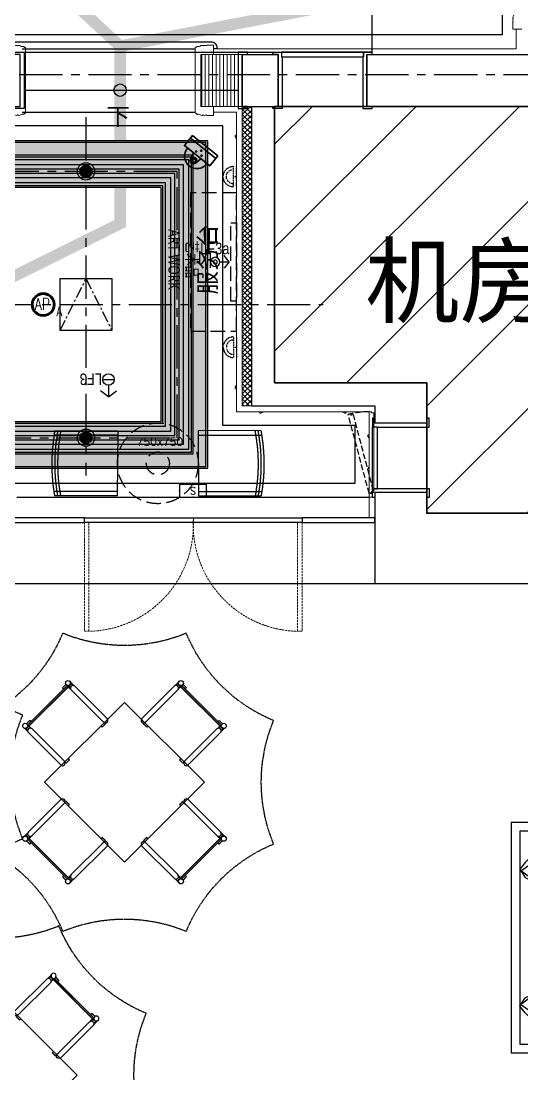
# Model space of a CAD drawing. Header units: millimetres. Extents: x -6033 to 120673, y -816267322945 to 90533.
# Drawn here: x 61616 to 65960, y 57544 to 66680 of the extents above; entities that cross this region are included whole.
import ezdxf
from ezdxf.enums import TextEntityAlignment as Align

# ---------------------------------------------------------------- set-up
doc = ezdxf.new("R2010")
doc.units = ezdxf.units.MM
for name, pattern in [('Hidden', [7.14375, 4.7625, -2.38125]), ('I-AR$0$ACAD_ISO02W100', [15, 12, -3]), ('I-AR$0$CENTER', [2, 1.25, -0.25, 0.25, -0.25]), ('I-AR$0$DASH', [0.35, 0.25, -0.1]), ('I-CEILING$0$CENTER', [2, 1.25, -0.25, 0.25, -0.25]), ('I-PLAN$0$ACAD_ISO02W100', [15, 12, -3]), ('I-PLAN$0$CENTER', [2, 1.25, -0.25, 0.25, -0.25]), ('I-PLAN$0$DASH', [0.35, 0.25, -0.1]), ('I-PLAN$0$DASHED', [19.05, 12.7, -6.35]), ('I-PLAN$0$HIDDEN2', [0.1875, 0.125, -0.0625])]:
    doc.linetypes.add(name, pattern=pattern)
for name, color, linetype, lineweight in [('I-AR$0$A-Doors', 1, 'Continuous', 13), ('I-AR$0$GZET_COL_GRID_1-200_轴线', 8, 'I-AR$0$CENTER', 25), ('I-AR$0$I-SCOPE', 252, 'Continuous', 35), ('I-CEILING$0$_ACM-A-DETL', 7, 'Continuous', 9), ('I-CEILING$0$_ACM-A-HACH', 251, 'Continuous', 9), ('I-CEILING$0$_ACM-E-EQMT-COMM', 3, 'Continuous', 35), ('I-CEILING$0$_ACM-E-EQMT-SECT', 3, 'Continuous', 35), ('I-PLAN$0$_ACM-A-WALL-HACH', 251, 'Continuous', 9), ('I-PLAN$0$I-PL-WALL-FHINISH', 73, 'Continuous', 13), ('I-PLAN$0$I-WALL', 6, 'Continuous', 13)]:
    doc.layers.add(name, color=color, linetype=linetype, lineweight=lineweight)
for name, color, linetype in [('I-AR$0$D-BASE-WALL', 4, 'Continuous'), ('I-AR$0$FF-活动家具', 1, 'Continuous'), ('I-AR$0$I-stairs', 2, 'Continuous'), ('I-AR$0$ID-TEXT-HEADING-3', 3, 'Continuous'), ('I-AR$0$I—平面—装饰面层线', 4, 'Continuous'), ('I-AR$0$I—平面—装饰面层线a', 4, 'Continuous'), ('I-AR$0$I—平面—门', 1, 'Continuous'), ('I-AR$0$L-ELEV-MARK', 253, 'Continuous'), ('I-AR$0$P-平面活动家具', 1, 'Continuous'), ('I-CEILING$0$0-LIGHT-RC', 1, 'Continuous'), ('I-CEILING$0$0-LIGHT-TXT', 90, 'Continuous'), ('I-CEILING$0$EQUIP_喷头', 90, 'Continuous'), ('I-CEILING$0$I-GRID', 252, 'I-CEILING$0$CENTER'), ('I-CEILING$0$I-RCP', 2, 'Continuous'), ('I-CEILING$0$I-RCP-AIR', 64, 'Continuous'), ('I-CEILING$0$I-RCP-COVER', 10, 'Continuous'), ('I-CEILING$0$I-RCP-REF', 3, 'Continuous'), ('I-PLAN$0$0-建-楼梯', 1, 'Continuous'), ('I-PLAN$0$A-stairs', 2, 'Continuous'), ('I-PLAN$0$FURN', 1, 'Continuous'), ('I-PLAN$0$I-GRID', 252, 'I-PLAN$0$CENTER'), ('I-PLAN$0$I-PL-DOOR', 2, 'Continuous'), ('I-PLAN$0$I-PL-FURN', 1, 'I-PLAN$0$DASH'), ('I-PLAN$0$I-PL-LIGHT', 1, 'I-PLAN$0$HIDDEN2'), ('I-PLAN$0$ID-TEXT-HEADING-3', 3, 'Continuous'), ('I-PLAN$0$L-ELEV-MARK', 253, 'Continuous'), ('I-PLAN$0$P-平面活动家具', 1, 'Continuous'), ('ISH-Refe1', 50, 'Continuous'), ('流线', 10, 'Continuous')]:
    doc.layers.add(name, color=color, linetype=linetype)
doc.styles.add('HB35Norm', font='ARCHSTYL.SHX', dxfattribs={"width": 0.8, "height": 3.5})
doc.styles.add('I-AR$0$MtXpl_', font='SimSun.ttf')
doc.styles.add('I-CEILING$0$1层应急疏散照明平面图$0$_TEL_DIM', font='SIMPLEX', dxfattribs={"width": 0.8, "height": 3.5, "bigfont": 'HZTXT'})
doc.styles.add('I-CEILING$0$FS-B', font='romanc.shx', dxfattribs={"width": 0.8, "bigfont": 'zjdz.shx'})
doc.styles.add('I-CEILING$0$I-CEILING$0$I-CEILING$0$ar', font='arial.ttf', dxfattribs={"width": 0.8})
doc.styles.add('I-CEILING$0$黑体', font='simhei.ttf', dxfattribs={"height": 600})
doc.styles.add('I-PLAN$0$Arial', font='ARIALUNI.ttf')

# ---------------------------------------------------------------- blocks, each defined once
blk = doc.blocks.new('I-AR$0$pool-sofa')
at = {"layer": 'I-AR$0$P-平面活动家具'}
for points in [[(7569.6, 29240.8), (9569.6, 29240.8), (9569.6, 30140.8), (7569.6, 30140.8)], [(7644.6, 29315.8), (9494.6, 29315.8), (9494.6, 30140.8), (7644.6, 30140.8)]]:
    blk.add_lwpolyline(points, close=True, dxfattribs=at)
at = {"layer": 'I-AR$0$P-平面活动家具', "ltscale": 0.05}
for points in [[(7832.8, 29443.5), (7777.8, 29458.8), (7712.5, 29458.1), (7657.9, 29462), (7644.6, 29479.6), (7749.2, 29833.7), (7934.3, 29726.6), (8013.6, 29713.8), (8050.5, 29716.4), (8001.4, 29614.1), (7981.9, 29570.8)], [(9306.5, 29443.5), (9361.5, 29458.8), (9426.8, 29458.1), (9481.4, 29462), (9494.6, 29479.6), (9390.1, 29833.7), (9205, 29726.6), (9125.7, 29713.8), (9088.8, 29716.4), (9137.9, 29614.1), (9157.4, 29570.8)], [(7884.1, 29686.3), (7759.9, 29625.1), (7714.1, 29592.1), (7747.5, 29526.8), (7918.1, 29360.3), (7975.1, 29315.8), (8047.8, 29360.5), (8080.1, 29421.9)], [(9255.2, 29686.3), (9379.4, 29625.1), (9425.2, 29592.1), (9391.8, 29526.8), (9221.2, 29360.3), (9164.2, 29315.8), (9091.5, 29360.5), (9059.1, 29421.9)]]:
    blk.add_lwpolyline(points, dxfattribs=at)
for points in [[(8019.9, 29363.3), (7989, 29324.4), (7879.3, 29483.3), (7734.2, 29592.1), (7826.1, 29619.7), (7867.2, 29653.3), (7884.1, 29686.3), (7953.5, 29609.5), (8010.3, 29532.2), (8116.6, 29443.7), (8087.5, 29426.5), (8048.1, 29401.7)], [(9119.4, 29363.3), (9150.3, 29324.4), (9260, 29483.3), (9405.1, 29592.1), (9313.2, 29619.7), (9272.1, 29653.3), (9255.2, 29686.3), (9185.8, 29609.5), (9129, 29532.2), (9022.7, 29443.7), (9051.8, 29426.5), (9091.2, 29401.7)]]:
    blk.add_lwpolyline(points, close=True, dxfattribs=at)
blk = doc.blocks.new('I-AR$0$A$C5e96f56e')
at = {"layer": 'I-AR$0$L-ELEV-MARK', "color": 252, "linetype": 'I-AR$0$ACAD_ISO02W100'}
for centre, start, end in [((-989.9, 2389.9), 270, 315), ((989.9, 2389.9), 225, 270), ((-2389.9, 989.9), 315, 0), ((2389.9, 989.9), 180, 225), ((-2389.9, -989.9), 0, 45), ((2389.9, -989.9), 135, 180), ((-989.9, -2389.9), 45, 90), ((989.9, -2389.9), 90, 135)]:
    blk.add_arc(centre, 1400, start, end, dxfattribs=at)
blk = doc.blocks.new('I-AR$0$SGDFHGDH')
at = {"layer": 'I-AR$0$FF-活动家具', "lineweight": -3}
for p, q in [((270444.1, 259794.8), (270444.1, 260190.8)), ((270446.6, 260242.4), (270446.6, 260201.1)), ((270451.6, 260207.6), (270451.6, 260234.8)), ((270481.6, 260230.2), (270481.6, 260236.1)), ((270481.6, 260207.6), (270481.6, 260227.2)), ((270487.9, 260246.6), (270487.9, 260241.9)), ((270969.8, 260241.9), (270487.9, 260241.9)), ((270487.9, 260241.9), (270487.9, 260230.2)), ((270487.9, 260227.2), (270487.9, 260198.1)), ((270487.9, 260218.9), (270487.9, 260198.1)), ((270489.1, 260190.8), (270489.1, 259794.8)), ((270527.9, 260241.9), (270527.9, 260256.9)), ((270929.8, 260256.9), (270929.8, 260241.9)), ((270968.6, 259794.8), (270968.6, 260190.8)), ((270969.8, 260241.9), (270969.8, 260246.9)), ((270969.8, 260241.9), (270969.8, 260230.2)), ((270969.8, 260227.2), (270969.8, 260198.1)), ((270969.8, 260198.1), (270969.8, 260218.9)), ((270976.1, 260230.2), (270976.1, 260236.2)), ((270976.1, 260207.6), (270976.1, 260227.2)), ((270991.2, 260230.2), (270991.2, 260230.2)), ((271006.1, 260207.6), (271006.1, 260234.8)), ((271011.1, 260201.1), (271011.1, 260242.4)), ((271013.6, 260190.8), (271013.6, 259794.8)), ((271218.9, 259787.3), (270238.9, 259787.3)), ((270238.9, 259787.3), (270238.9, 258807.3)), ((270487.9, 259787.3), (270487.9, 259772.3)), ((270487.9, 259787.3), (270969.8, 259787.3)), ((270527.9, 259772.3), (270527.9, 259787.3)), ((270929.8, 259787.3), (270929.8, 259772.3)), ((270967.8, 259787.3), (270967.8, 259810.6)), ((270969.8, 259772.3), (270969.8, 259787.5)), ((271218.9, 258807.3), (271218.9, 259787.3)), ((269783.8, 259579.6), (269825.1, 259579.6)), ((269818.6, 259574.6), (269791.3, 259574.6)), ((270231.4, 259582.1), (269835.4, 259582.1)), ((271226.4, 259582.1), (271622.4, 259582.1)), ((271673.9, 259579.6), (271632.7, 259579.6)), ((271639.1, 259574.6), (271666.4, 259574.6)), ((269784.3, 259498.3), (269769.3, 259498.3)), ((269779.6, 259538.3), (269784.3, 259538.3)), ((269784.3, 259538.3), (269796, 259538.3)), ((269784.3, 259056.3), (269784.3, 259538.3)), ((269796, 259544.6), (269790.1, 259544.6)), ((269818.6, 259544.6), (269799, 259544.6)), ((269799, 259538.3), (269828.1, 259538.3)), ((269807.3, 259538.3), (269828.1, 259538.3)), ((269835.4, 259537.1), (270231.4, 259537.1)), ((270238.9, 259538.3), (270238.9, 259056.3)), ((270238.9, 259538.3), (270253.9, 259538.3)), ((270253.9, 259498.3), (270238.9, 259498.3)), ((271218.9, 259538.3), (271203.9, 259538.3)), ((271203.9, 259498.3), (271218.9, 259498.3)), ((271218.9, 259538.3), (271218.9, 259056.3)), ((271622.4, 259537.1), (271226.4, 259537.1)), ((271650.4, 259538.3), (271629.6, 259538.3)), ((271658.7, 259538.3), (271629.6, 259538.3)), ((271639.1, 259544.6), (271658.7, 259544.6)), ((271661.7, 259544.6), (271667.6, 259544.6)), ((271673.4, 259538.3), (271661.7, 259538.3)), ((271678.2, 259538.3), (271673.4, 259538.3)), ((271673.4, 259056.3), (271673.4, 259538.3)), ((271673.4, 259498.3), (271688.4, 259498.3)), ((269769.3, 259096.3), (269784.3, 259096.3)), ((270238.9, 259096.3), (270253.9, 259096.3)), ((271218.9, 259096.3), (271203.9, 259096.3)), ((271688.4, 259096.3), (271673.4, 259096.3)), ((269784.3, 259056.3), (269779.3, 259056.3)), ((269825.1, 259015), (269783.8, 259015)), ((269784.3, 259056.3), (269796, 259056.3)), ((269796, 259050), (269790, 259050)), ((269818.6, 259020), (269791.3, 259020)), ((269796, 259035), (269796, 259035)), ((269799, 259056.3), (269828.1, 259056.3)), ((269818.6, 259050), (269799, 259050)), ((269828.1, 259056.3), (269807.3, 259056.3)), ((270231.4, 259057.5), (269835.4, 259057.5)), ((269835.4, 259012.5), (270231.4, 259012.5)), ((270238.9, 259058.3), (270215.6, 259058.3)), ((270253.9, 259056.3), (270238.6, 259056.3)), ((271203.9, 259056.3), (271219.1, 259056.3)), ((271218.9, 259058.3), (271242.2, 259058.3)), ((271226.4, 259057.5), (271622.4, 259057.5)), ((271622.4, 259012.5), (271226.4, 259012.5)), ((271629.6, 259056.3), (271650.4, 259056.3)), ((271658.7, 259056.3), (271629.6, 259056.3)), ((271632.7, 259015), (271673.9, 259015)), ((271639.1, 259050), (271658.7, 259050)), ((271639.1, 259020), (271666.4, 259020)), ((271673.4, 259056.3), (271661.7, 259056.3)), ((271661.7, 259050), (271667.7, 259050)), ((271661.7, 259035), (271661.7, 259035)), ((271673.4, 259056.3), (271678.4, 259056.3)), ((270487.9, 258807.3), (270487.9, 258822.3)), ((270527.9, 258822.3), (270527.9, 258807.3)), ((270929.8, 258807.3), (270929.8, 258822.3)), ((270969.8, 258822.3), (270969.8, 258807.1)), ((270238.9, 258807.3), (271218.9, 258807.3)), ((270444.1, 258799.8), (270444.1, 258403.8)), ((270487.9, 258807.3), (270969.8, 258807.3)), ((270489.1, 258403.8), (270489.1, 258799.8)), ((270967.8, 258807.3), (270967.8, 258784)), ((270968.6, 258799.8), (270968.6, 258403.8)), ((271013.6, 258403.8), (271013.6, 258799.8)), ((270446.6, 258352.3), (270446.6, 258393.5)), ((270451.6, 258387.1), (270451.6, 258359.8)), ((270481.6, 258387.1), (270481.6, 258367.4)), ((270481.6, 258364.5), (270481.6, 258358.6)), ((270487.9, 258367.4), (270487.9, 258396.6)), ((270487.9, 258375.8), (270487.9, 258396.6)), ((270487.9, 258352.8), (270487.9, 258364.5)), ((270969.8, 258367.4), (270969.8, 258396.6)), ((270969.8, 258396.6), (270969.8, 258375.8)), ((270969.8, 258352.8), (270969.8, 258364.4)), ((270976.1, 258387.1), (270976.1, 258367.4)), ((270976.1, 258364.4), (270976.1, 258358.5)), ((270991.2, 258364.4), (270991.2, 258364.4)), ((271006.1, 258387.1), (271006.1, 258359.8)), ((271011.1, 258393.5), (271011.1, 258352.3)), ((270969.8, 258352.8), (270487.9, 258352.8)), ((270487.9, 258348), (270487.9, 258352.8)), ((270527.9, 258352.8), (270527.9, 258337.8)), ((270929.8, 258337.8), (270929.8, 258352.8)), ((270969.8, 258352.8), (270969.8, 258347.8))]:
    blk.add_line(p, q, dxfattribs=at)
at = {"layer": 'I-AR$0$FF-活动家具', "color": 8, "lineweight": -3}
for p, q in [((270466.6, 260230.2), (270991.2, 260230.2)), ((270469.6, 260227.2), (270988.2, 260227.2)), ((269796, 259559.6), (269796, 259035)), ((269799, 259556.6), (269799, 259038)), ((271658.7, 259556.6), (271658.7, 259038)), ((271661.7, 259559.6), (271661.7, 259035)), ((270466.6, 258364.5), (270991.2, 258364.4)), ((270469.6, 258367.4), (270988.2, 258367.4))]:
    blk.add_line(p, q, dxfattribs=at)
at = {"layer": 'I-AR$0$FF-活动家具', "lineweight": -3, "flags": 128}
for points in [[(270488.1, 260256.9), (270488.1, 260256.9), (270488.7, 260256.9), (270489.6, 260256.9), (270490.9, 260256.9), (270492.4, 260256.9), (270494.2, 260256.9), (270496.3, 260256.9), (270498.6, 260256.9), (270501, 260256.9), (270503.6, 260256.9), (270506.2, 260256.9), (270508.9, 260256.9), (270511.5, 260256.9), (270514.1, 260256.9), (270516.6, 260256.9), (270518.9, 260256.9), (270521.1, 260256.9), (270522.9, 260256.9), (270524.6, 260256.9), (270525.9, 260256.9), (270526.9, 260256.9), (270527.5, 260256.9), (270527.9, 260256.9), (270527.9, 260256.9)], [(270929.8, 260256.9), (270930, 260256.9), (270930.5, 260256.9), (270931.3, 260256.9), (270932.5, 260256.9), (270933.9, 260256.9), (270935.7, 260256.9), (270937.7, 260256.9), (270939.9, 260256.9), (270942.3, 260256.9), (270944.9, 260256.9), (270947.5, 260256.9), (270950.2, 260256.9), (270952.8, 260256.9), (270955.4, 260256.9), (270957.9, 260256.9), (270960.3, 260256.9), (270962.5, 260256.9), (270964.4, 260256.9), (270966.1, 260256.9), (270967.5, 260256.9), (270968.6, 260256.9), (270969.4, 260256.9), (270969.6, 260256.9)], [(270527.9, 259772.3), (270527.7, 259772.3), (270527.3, 259772.3), (270526.4, 259772.3), (270525.3, 259772.3), (270523.8, 259772.3), (270522, 259772.3), (270520, 259772.3), (270517.8, 259772.3), (270515.4, 259772.3), (270512.9, 259772.3), (270510.2, 259772.3), (270507.6, 259772.3), (270504.9, 259772.3), (270502.3, 259772.3), (270499.8, 259772.3), (270497.4, 259772.3), (270495.2, 259772.3), (270493.3, 259772.3), (270491.6, 259772.3), (270490.2, 259772.3), (270489.1, 259772.3), (270488.3, 259772.3), (270487.9, 259772.3), (270487.9, 259772.3)], [(270969.8, 259772.3), (270969.8, 259772.3), (270969.6, 259772.3), (270969, 259772.3), (270968.1, 259772.3), (270966.9, 259772.3), (270965.3, 259772.3), (270963.5, 259772.3), (270961.4, 259772.3), (270959.1, 259772.3), (270956.7, 259772.3), (270954.1, 259772.3), (270951.5, 259772.3), (270948.8, 259772.3), (270946.2, 259772.3), (270943.6, 259772.3), (270941.1, 259772.3), (270938.8, 259772.3), (270936.7, 259772.3), (270934.8, 259772.3), (270933.2, 259772.3), (270931.8, 259772.3), (270930.8, 259772.3), (270930.2, 259772.3), (270929.9, 259772.3), (270929.8, 259772.3)], [(271203.9, 259498.3), (271203.9, 259498.4), (271203.9, 259498.9), (271203.9, 259499.8), (271203.9, 259500.9), (271203.9, 259502.4), (271203.9, 259504.1), (271203.9, 259506.2), (271203.9, 259508.4), (271203.9, 259510.8), (271203.9, 259513.3), (271203.9, 259516), (271203.9, 259518.6), (271203.9, 259521.3), (271203.9, 259523.9), (271203.9, 259526.4), (271203.9, 259528.8), (271203.9, 259530.9), (271203.9, 259532.9), (271203.9, 259534.6), (271203.9, 259536), (271203.9, 259537.1), (271203.9, 259537.8), (271203.9, 259538.2), (271203.9, 259538.3)], [(271688.4, 259538.1), (271688.4, 259538.1), (271688.4, 259537.5), (271688.4, 259536.6), (271688.4, 259535.3), (271688.4, 259533.8), (271688.4, 259532), (271688.4, 259529.9), (271688.4, 259527.6), (271688.4, 259525.2), (271688.4, 259522.6), (271688.4, 259520), (271688.4, 259517.3), (271688.4, 259514.6), (271688.4, 259512), (271688.4, 259509.6), (271688.4, 259507.2), (271688.4, 259505.1), (271688.4, 259503.2), (271688.4, 259501.6), (271688.4, 259500.3), (271688.4, 259499.3), (271688.4, 259498.6), (271688.4, 259498.3), (271688.4, 259498.3)], [(271203.9, 259056.3), (271203.9, 259056.3), (271203.9, 259056.6), (271203.9, 259057.1), (271203.9, 259058.1), (271203.9, 259059.3), (271203.9, 259060.9), (271203.9, 259062.7), (271203.9, 259064.8), (271203.9, 259067), (271203.9, 259069.5), (271203.9, 259072), (271203.9, 259074.7), (271203.9, 259077.4), (271203.9, 259080), (271203.9, 259082.6), (271203.9, 259085.1), (271203.9, 259087.4), (271203.9, 259089.5), (271203.9, 259091.4), (271203.9, 259093), (271203.9, 259094.3), (271203.9, 259095.3), (271203.9, 259096), (271203.9, 259096.3), (271203.9, 259096.3)], [(271688.4, 259096.3), (271688.4, 259096.2), (271688.4, 259095.7), (271688.4, 259094.9), (271688.4, 259093.7), (271688.4, 259092.3), (271688.4, 259090.5), (271688.4, 259088.5), (271688.4, 259086.3), (271688.4, 259083.9), (271688.4, 259081.3), (271688.4, 259078.7), (271688.4, 259076), (271688.4, 259073.4), (271688.4, 259070.8), (271688.4, 259068.2), (271688.4, 259065.9), (271688.4, 259063.7), (271688.4, 259061.7), (271688.4, 259060.1), (271688.4, 259058.7), (271688.4, 259057.6), (271688.4, 259056.8), (271688.4, 259056.5)]]:
    blk.add_lwpolyline(points, dxfattribs=at)
at = {"layer": 'I-AR$0$FF-活动家具', "lineweight": -3}
for points in [[(269769.3, 259538.1), (269769.3, 259538.1), (269769.3, 259537.5), (269769.3, 259536.6), (269769.3, 259535.3), (269769.3, 259533.8), (269769.3, 259532), (269769.3, 259529.9), (269769.3, 259527.6), (269769.3, 259525.2), (269769.3, 259522.6), (269769.3, 259520), (269769.3, 259517.3), (269769.3, 259514.6), (269769.3, 259512), (269769.3, 259509.6), (269769.3, 259507.2), (269769.3, 259505.1), (269769.3, 259503.2), (269769.3, 259501.6), (269769.3, 259500.3), (269769.3, 259499.3), (269769.3, 259498.6), (269769.3, 259498.3), (269769.3, 259498.3)], [(270253.9, 259498.3), (270253.9, 259498.4), (270253.9, 259498.9), (270253.9, 259499.8), (270253.9, 259500.9), (270253.9, 259502.4), (270253.9, 259504.1), (270253.9, 259506.2), (270253.9, 259508.4), (270253.9, 259510.8), (270253.9, 259513.3), (270253.9, 259516), (270253.9, 259518.6), (270253.9, 259521.3), (270253.9, 259523.9), (270253.9, 259526.4), (270253.9, 259528.8), (270253.9, 259530.9), (270253.9, 259532.9), (270253.9, 259534.6), (270253.9, 259536), (270253.9, 259537.1), (270253.9, 259537.8), (270253.9, 259538.2), (270253.9, 259538.3)], [(269769.3, 259096.3), (269769.3, 259096.2), (269769.3, 259095.7), (269769.3, 259094.9), (269769.3, 259093.7), (269769.3, 259092.3), (269769.3, 259090.5), (269769.3, 259088.5), (269769.3, 259086.3), (269769.3, 259083.9), (269769.3, 259081.3), (269769.3, 259078.7), (269769.3, 259076), (269769.3, 259073.4), (269769.3, 259070.8), (269769.3, 259068.2), (269769.3, 259065.9), (269769.3, 259063.7), (269769.3, 259061.7), (269769.3, 259060.1), (269769.3, 259058.7), (269769.3, 259057.6), (269769.3, 259056.8), (269769.3, 259056.5)], [(270253.9, 259056.3), (270253.9, 259056.3), (270253.9, 259056.6), (270253.9, 259057.1), (270253.9, 259058.1), (270253.9, 259059.3), (270253.9, 259060.9), (270253.9, 259062.7), (270253.9, 259064.8), (270253.9, 259067), (270253.9, 259069.5), (270253.9, 259072), (270253.9, 259074.7), (270253.9, 259077.4), (270253.9, 259080), (270253.9, 259082.6), (270253.9, 259085.1), (270253.9, 259087.4), (270253.9, 259089.5), (270253.9, 259091.4), (270253.9, 259093), (270253.9, 259094.3), (270253.9, 259095.3), (270253.9, 259096), (270253.9, 259096.3), (270253.9, 259096.3)], [(270527.9, 258822.3), (270527.7, 258822.3), (270527.3, 258822.3), (270526.4, 258822.3), (270525.3, 258822.3), (270523.8, 258822.3), (270522, 258822.3), (270520, 258822.3), (270517.8, 258822.3), (270515.4, 258822.3), (270512.9, 258822.3), (270510.2, 258822.3), (270507.6, 258822.3), (270504.9, 258822.3), (270502.3, 258822.3), (270499.8, 258822.3), (270497.4, 258822.3), (270495.2, 258822.3), (270493.3, 258822.3), (270491.6, 258822.3), (270490.2, 258822.3), (270489.1, 258822.3), (270488.3, 258822.3), (270487.9, 258822.3), (270487.9, 258822.3)], [(270969.8, 258822.3), (270969.8, 258822.3), (270969.6, 258822.3), (270969, 258822.3), (270968.1, 258822.3), (270966.9, 258822.3), (270965.3, 258822.3), (270963.5, 258822.3), (270961.4, 258822.3), (270959.1, 258822.3), (270956.7, 258822.3), (270954.1, 258822.3), (270951.5, 258822.3), (270948.8, 258822.3), (270946.2, 258822.3), (270943.6, 258822.3), (270941.1, 258822.3), (270938.8, 258822.3), (270936.7, 258822.3), (270934.8, 258822.3), (270933.2, 258822.3), (270931.8, 258822.3), (270930.8, 258822.3), (270930.2, 258822.3), (270929.9, 258822.3), (270929.8, 258822.3)], [(270488.1, 258337.8), (270488.1, 258337.8), (270488.7, 258337.8), (270489.6, 258337.8), (270490.9, 258337.8), (270492.4, 258337.8), (270494.2, 258337.8), (270496.3, 258337.8), (270498.6, 258337.8), (270501, 258337.8), (270503.6, 258337.8), (270506.2, 258337.8), (270508.9, 258337.8), (270511.5, 258337.8), (270514.1, 258337.8), (270516.6, 258337.8), (270518.9, 258337.8), (270521.1, 258337.8), (270522.9, 258337.8), (270524.6, 258337.8), (270525.9, 258337.8), (270526.9, 258337.8), (270527.5, 258337.8), (270527.9, 258337.8), (270527.9, 258337.8)], [(270929.8, 258337.8), (270930, 258337.8), (270930.5, 258337.8), (270931.3, 258337.8), (270932.5, 258337.8), (270933.9, 258337.8), (270935.7, 258337.8), (270937.7, 258337.8), (270939.9, 258337.8), (270942.3, 258337.8), (270944.9, 258337.8), (270947.5, 258337.8), (270950.2, 258337.8), (270952.8, 258337.8), (270955.4, 258337.8), (270957.9, 258337.8), (270960.3, 258337.8), (270962.5, 258337.8), (270964.4, 258337.8), (270966.1, 258337.8), (270967.5, 258337.8), (270968.6, 258337.8), (270969.4, 258337.8), (270969.6, 258337.8)]]:
    blk.add_lwpolyline(points, dxfattribs=at)
for centre in [(270466.6, 260252.2), (270991.2, 260252.2), (269774, 259559.6), (271683.7, 259559.6), (269774, 259035), (271683.7, 259035), (270466.6, 258342.5), (270991.2, 258342.5)]:
    blk.add_circle(centre, 22, dxfattribs=at)
for centre, radius, start, end in [((270466.6, 260190.8), 22.5, 0, 180), ((270469.6, 260252.2), 25, 180, 269.99965), ((270991.1, 260190.8), 22.5, 0, 180), ((270988.2, 260252.2), 25, 270.00035, 0), ((270466.6, 259794.8), 22.5, 180, 0), ((270991.1, 259794.8), 22.5, 180, 0), ((269774, 259556.6), 25, 0.00035, 90), ((269835.4, 259559.6), 22.5, 90, 270), ((270231.4, 259559.6), 22.5, 270, 90), ((271226.4, 259559.6), 22.5, 90, 270), ((271622.4, 259559.6), 22.5, 270, 90), ((271683.7, 259556.6), 25, 90, 179.99965), ((269774, 259038), 25, 270, 359.99965), ((269835.4, 259035), 22.5, 90, 270), ((270231.4, 259035), 22.5, 270, 90), ((271226.4, 259035), 22.5, 90, 270), ((271622.4, 259035), 22.5, 270, 90), ((271683.7, 259038), 25, 180.00035, 270), ((270466.6, 258799.8), 22.5, 0, 180), ((270991.1, 258799.8), 22.5, 0, 180), ((270466.6, 258403.8), 22.5, 180, 0), ((270469.6, 258342.5), 25, 90.00035, 180), ((270991.1, 258403.8), 22.5, 180, 0), ((270988.2, 258342.5), 25, 0, 89.99965)]:
    blk.add_arc(centre, radius, start, end, dxfattribs=at)
blk = doc.blocks.new('I-AR$0$海龙_1211170131')
at = {"layer": 'I-AR$0$GZET_COL_GRID_1-200_轴线', "ltscale": 300}
blk.add_line((-2225, 65990), (116415, 65990), dxfattribs=at)
blk = doc.blocks.new('*U292')
for points in [[(-1125, 470), (-1170, 470), (-1170, 490), (-1095, 490), (-1095, 450), (-1090, 450), (-1090, 0), (-1170, 0), (-1170, 20), (-1125, 20), (-1125, 470)], [(-525, 470), (-480, 470), (-480, 490), (-555, 490), (-555, 450), (-560, 450), (-560, 0), (-480, 0), (-480, 20), (-525, 20), (-525, 470)]]:
    blk.add_lwpolyline(points)
at = {"color": 1}
blk.add_lwpolyline([(-1095, 450), (-555, 450), (-555, 490), (-1095, 490)], close=True, dxfattribs=at)
blk = doc.blocks.new('*U291')
for points in [[(-1125, 470), (-1170, 470), (-1170, 490), (-1095, 490), (-1095, 450), (-1090, 450), (-1090, 0), (-1170, 0), (-1170, 20), (-1125, 20), (-1125, 470)], [(-355, 470), (-310, 470), (-310, 490), (-385, 490), (-385, 450), (-390, 450), (-390, 0), (-310, 0), (-310, 20), (-355, 20), (-355, 470)]]:
    blk.add_lwpolyline(points)
at = {"color": 1}
blk.add_lwpolyline([(-1095, 450), (-385, 450), (-385, 490), (-1095, 490)], close=True, dxfattribs=at)
blk = doc.blocks.new('I-AR')
at = {"layer": 'I-AR$0$I-SCOPE'}
h = blk.add_hatch(dxfattribs=at)
h.set_pattern_fill('ANSI31', color=256, scale=200)
h.paths.add_polyline_path([(63300, 72640), (66630, 72640), (66630, 70889.4), (90600, 70890), (90600, 66390), (96650, 66390), (96650, 24876.4), (18340, 24876.4), (18340, 66390), (48090, 66390), (48090, 72640), (51400, 72640), (51400, 72649.9), (52869.5, 72649.9), (52869.5, 72640), (55240, 72640), (55240, 72790), (59460, 72790), (59460, 72640), (61830.5, 72640), (61830.5, 72649.9), (63300, 72649.9)], flags=16)
h.paths.add_polyline_path([(7330, 0), (7330, -1770), (11180, -1770), (11180, 0), (18450, 0), (18450, 2900), (27550, 2900), (27550, 18090), (37037.3, 18090), (37037.3, 17350), (96200, 17350), (96200, 18120), (114640, 18120), (114640, 84500), (0, 84500), (0, 0)])
h = blk.add_hatch(dxfattribs=at)
h.set_pattern_fill('ANSI31', color=256, scale=200)
h.paths.add_polyline_path([(63815, 63540), (65135, 63540), (65135, 62410), (66630, 62410), (66630, 65940), (63815, 65940)])
at = {"layer": 'I-AR$0$A-Doors'}
for points in [[(62165, 62330), (63111.1, 62330), (63111.1, 62370), (62165, 62370)], [(63111.1, 62330), (64055, 62330), (64055, 62370), (63111.1, 62370)]]:
    blk.add_lwpolyline(points, close=True, dxfattribs=at)
at = {"layer": 'I-AR$0$A-Doors', "color": 252, "linetype": 'I-AR$0$DASH', "ltscale": 75}
for points in [[(62165, 62330), (62165, 61385), (62205, 61385), (62205, 62330)], [(64055, 62330), (64055, 61385), (64015, 61385), (64015, 62330)]]:
    blk.add_lwpolyline(points, close=True, dxfattribs=at)
for centre, start, end in [((62185, 62310.6), 268.7622, 2.43767), ((64035, 62310.6), 177.56233, 271.2378)]:
    blk.add_arc(centre, 925.8, start, end, dxfattribs=at)
at = {"layer": 'I-AR$0$D-BASE-WALL'}
for p, q in [((63535, 66390), (63845, 66390)), ((63535, 66390), (63535, 65940)), ((63845, 66390), (63845, 65940)), ((64615, 66390), (66100, 66390)), ((64615, 66390), (64615, 65940)), ((63535, 65940), (63845, 65940)), ((63615, 65940), (63615, 63340)), ((63815, 65940), (63815, 63540)), ((64615, 65940), (96200, 65940)), ((63815, 63540), (65135, 63540)), ((65135, 63540), (65135, 63190)), ((63615, 63340), (64685, 63340)), ((64685, 63340), (64685, 63190)), ((65135, 63190), (64685, 63190)), ((64685, 62590), (64685, 61800)), ((65135, 62590), (64685, 62590)), ((65135, 62590), (65135, 62410)), ((66630, 62410), (65135, 62410)), ((64685, 61800), (67080, 61800))]:
    blk.add_line(p, q, dxfattribs=at)
at = {"layer": 'I-AR$0$I-SCOPE'}
blk.add_lwpolyline([(63815, 63540), (65135, 63540), (65135, 62410), (66630, 62410), (66630, 65940), (63815, 65940)], close=True, dxfattribs=at)
at = {"layer": 'I-AR$0$I-stairs'}
for p, q in [((64660, 66390), (64660, 67090)), ((61525, 66410), (64660, 66410)), ((61642.5, 66080), (63500, 66080))]:
    blk.add_line(p, q, dxfattribs=at)
at = {"layer": 'I-AR$0$I—平面—装饰面层线'}
for points in [[(61607.5, 66390), (61562.5, 66390), (61562.5, 66410), (61642.5, 66410), (61642.5, 65920), (61562.5, 65920), (61562.5, 65940), (61607.5, 65940), (61607.5, 66390)], [(63535, 66390), (63580, 66390), (63580, 66410), (63500, 66410), (63500, 65920), (63580, 65920), (63580, 65940), (63535, 65940), (63535, 66390)]]:
    blk.add_lwpolyline(points, dxfattribs=at)
at = {"layer": 'I-AR$0$I—平面—门'}
for points in [[(61535, 62330), (62165, 62330), (62165, 62370), (61535, 62370)], [(64055, 62330), (64685, 62330), (64685, 62370), (64055, 62370)]]:
    blk.add_lwpolyline(points, close=True, dxfattribs=at)
at = {"layer": 'I-AR$0$FF-活动家具', "lineweight": -3, "rotation": 45.00000000000001}
for p in [(52253.6, -314663.5), (54429.7, -314710)]:
    blk.add_blockref('I-AR$0$SGDFHGDH', p, dxfattribs=at)
at = {"layer": 'I-AR$0$FF-活动家具', "lineweight": -3, "xscale": -1, "rotation": 134.9999999999999}
blk.add_blockref('I-AR$0$SGDFHGDH', (53325.2, 432319.8), dxfattribs=at)
at = {"layer": 'I-AR$0$GZET_COL_GRID_1-200_轴线'}
blk.add_blockref('I-AR$0$海龙_1211170131', (225, 225), dxfattribs=at)
at = {"layer": 'I-AR$0$I—平面—装饰面层线a'}
blk.add_blockref('*U291', (64970, 65920), dxfattribs=at)
at = {"layer": 'I-AR$0$I—平面—装饰面层线a', "xscale": -1.000000000000001, "rotation": 90}
blk.add_blockref('*U292', (65155, 62065), dxfattribs=at)
at = {"layer": 'I-AR$0$L-ELEV-MARK', "xscale": -1, "rotation": 202.4999999999999}
for p in [(60337, 60121.6), (62513, 60075.1), (61408.5, 57534.7)]:
    blk.add_blockref('I-AR$0$A$C5e96f56e', p, dxfattribs=at)
at = {"layer": 'I-AR$0$P-平面活动家具', "rotation": 270}
blk.add_blockref('I-AR$0$pool-sofa', (36626.4, 67296.3), dxfattribs=at)
at = {"layer": 'I-AR$0$ID-TEXT-HEADING-3', "style": 'I-AR$0$MtXpl_'}
blk.add_text('机房', height=600, dxfattribs=at).set_placement((64599.6, 64123.8))
blk = doc.blocks.new('I-PLAN$0$091116-BRASSERIE$0$Floor_03$0$Y_03_Floor$0$3rd-Floor-rest$0$A$C41AE3FBC')
at = {"layer": 'I-PLAN$0$I-PL-FURN', "ltscale": 500}
for p, q in [((-9.62, -6), (-9.62, 15.76)), ((9.62, -6.06), (9.62, 15.7))]:
    blk.add_line(p, q, dxfattribs=at)
blk.add_lwpolyline([(11.12, 15.38), (11.12, -6.06), (-11.12, -6), (-11.12, 15.44)], dxfattribs=at)
for centre, radius, start, end in [((-0.15, -45.9), 62.31, 79.5796, 100.1371), ((-0.15, -45.25), 60.66, 79.2974, 100.4193), ((-0.14, -44.6), 59.02, 78.9991, 100.7176)]:
    blk.add_arc(centre, radius, start, end, dxfattribs=at)
blk = doc.blocks.new('*U473')
at = {"layer": 'I-PLAN$0$I-PL-WALL-FHINISH'}
for points in [[(0, 50), (0, -30), (57, -30, -0.37825), (61.8, -27, 0.623496), (66.5, -25, 0.284819), (90.4, -25, 0.636149), (97.5, -27, 0.282378), (109.8, -26.5, -0.186128), (138.1, -17.9, 0.824383), (144, -16.9), (146.4, -16.9, -0.262247), (150, -13.9), (150, -9.9), (160, -9.9), (160, 559.9), (150, 559.9), (150, 563.9, -0.262247), (146.4, 566.9), (144, 566.9, 0.824383), (138.1, 567.9, -0.186128), (109.8, 576.5, 0.282378), (97.5, 577, 0.636149), (90.4, 575, 0.284819), (66.5, 575, 0.623496), (61.8, 577, -0.37825), (57, 580), (0, 580), (0, 500)], [(1789.5, 50), (1789.5, -30), (1732.5, -30, 0.37825), (1727.7, -27, -0.623496), (1723, -25, -0.284819), (1699.1, -25, -0.636149), (1692, -27, -0.282378), (1679.7, -26.5, 0.186128), (1651.4, -17.9, -0.824383), (1645.5, -16.9), (1643.1, -16.9, 0.262247), (1639.5, -13.9), (1639.5, -9.9), (1629.5, -9.9), (1629.5, 559.9), (1639.5, 559.9), (1639.5, 563.9, 0.262247), (1643.1, 566.9), (1645.5, 566.9, -0.824383), (1651.4, 567.9, 0.186128), (1679.7, 576.5, -0.282378), (1692, 577, -0.636149), (1699.1, 575, -0.284819), (1723, 575, -0.623496), (1727.7, 577, 0.37825), (1732.5, 580), (1789.5, 580), (1789.5, 500)]]:
    blk.add_lwpolyline(points, format="xyb", dxfattribs=at)
blk = doc.blocks.new('*U476')
at = {"layer": 'I-PLAN$0$I-PL-WALL-FHINISH'}
blk.add_lwpolyline([(0, 0), (0, 2600)], dxfattribs=at)
for points in [[(0, 2400), (8, 2400, 0.320816), (10.6, 2397.3), (10.6, 2396.7, -0.466827), (10.6, 2385.3), (10.6, 2384.7, 0.468154), (5.5, 2377.3), (4.8, 2376.7, -0.645582), (4.6, 2373.3), (4.6, 2372.7, 0.415157), (3.3, 2370), (0, 2370)], [(0, 200), (8, 200, -0.320816), (10.6, 202.7), (10.6, 203.3, 0.466827), (10.6, 214.7), (10.6, 215.3, -0.468154), (5.5, 222.7), (4.8, 223.3, 0.645582), (4.6, 226.7), (4.6, 227.3, -0.415157), (3.3, 230), (0, 230)]]:
    blk.add_lwpolyline(points, format="xyb", close=True, dxfattribs=at)
blk = doc.blocks.new('*U479')
at = {"layer": 'I-PLAN$0$I-PL-WALL-FHINISH'}
blk.add_lwpolyline([(0, 0), (0, 709.9)], dxfattribs=at)
for points in [[(0, 509.9), (8, 509.9, 0.320816), (10.6, 507.2), (10.6, 506.6, -0.466827), (10.6, 495.2), (10.6, 494.6, 0.468154), (5.5, 487.2), (4.8, 486.5, -0.645582), (4.6, 483.2), (4.6, 482.6, 0.415157), (3.3, 479.9), (0, 479.9)], [(0, 200), (8, 200, -0.320816), (10.6, 202.7), (10.6, 203.3, 0.466827), (10.6, 214.7), (10.6, 215.3, -0.468154), (5.5, 222.7), (4.8, 223.3, 0.645582), (4.6, 226.7), (4.6, 227.3, -0.415157), (3.3, 230), (0, 230)]]:
    blk.add_lwpolyline(points, format="xyb", close=True, dxfattribs=at)
blk = doc.blocks.new('*U480')
at = {"layer": 'I-PLAN$0$I-PL-WALL-FHINISH'}
blk.add_lwpolyline([(0, 0), (0, 1150)], dxfattribs=at)
for points in [[(0, 950), (8, 950, 0.320816), (10.6, 947.3), (10.6, 946.7, -0.466827), (10.6, 935.3), (10.6, 934.7, 0.468154), (5.5, 927.3), (4.8, 926.7, -0.645582), (4.6, 923.3), (4.6, 922.7, 0.415157), (3.3, 920), (0, 920)], [(0, 200), (8, 200, -0.320816), (10.6, 202.7), (10.6, 203.3, 0.466827), (10.6, 214.7), (10.6, 215.3, -0.468154), (5.5, 222.7), (4.8, 223.3, 0.645582), (4.6, 226.7), (4.6, 227.3, -0.415157), (3.3, 230), (0, 230)]]:
    blk.add_lwpolyline(points, format="xyb", close=True, dxfattribs=at)
blk = doc.blocks.new('I-PLAN$0$A$C5187111A')
at = {"color": 1}
for p, q in [((0, -89.9), (0, 89.9)), ((25.5, 0), (0, 0)), ((25.5, -89.9), (25.5, 89.9))]:
    blk.add_line(p, q, dxfattribs=at)
blk.add_arc((25.5, 0), 89.9, 270, 90, dxfattribs=at)
at = {"color": 11}
blk.add_arc((25.5, 0), 62.9, 270, 90, dxfattribs=at)
blk = doc.blocks.new('I-PLAN')
at = {"layer": 'I-PLAN$0$_ACM-A-WALL-HACH'}
h = blk.add_hatch(dxfattribs=at)
h.set_pattern_fill('ANSI31', color=256, scale=10, angle=45)
h.paths.add_polyline_path([(63535, 66390), (63175, 66390), (63175, 65940), (63535, 65940)])
h = blk.add_hatch(dxfattribs=at)
h.set_pattern_fill('ANSI37', color=256, scale=10)
h.paths.add_polyline_path([(63615, 63340), (63535, 63340), (63535, 65940), (63615, 65940)])
at = {"layer": 'I-PLAN$0$0-建-楼梯'}
blk.add_lwpolyline([(62475, 66080, 0, 0, 0), (62475, 66461.8, 0, 80, 0), (62475, 66337.1, 0, 0, 0)], format="xyseb", dxfattribs=at)
at = {"layer": 'I-PLAN$0$A-stairs'}
blk.add_lwpolyline([(61495.5, 66440), (61465.5, 66440), (61465.5, 66450, -0.414214), (61515.5, 66500), (63265, 66500, -0.414214), (63315, 66450), (63315, 66440), (63285, 66440)], format="xyb", dxfattribs=at)
blk.add_lwpolyline([(61655.5, 66080), (63125, 66080)], dxfattribs=at)
at = {"layer": 'I-PLAN$0$I-GRID', "ltscale": 300}
blk.add_lwpolyline([(50549.7, 64220), (64237.1, 64220)], dxfattribs=at)
at = {"layer": 'I-PLAN$0$I-PL-DOOR', "color": 8, "linetype": 'I-PLAN$0$DASH', "ltscale": 200}
blk.add_lwpolyline([(64671.1, 62600.1), (64651.7, 62594.9), (64654.3, 62585.3), (64635, 62580.1), (64453.8, 63266.1), (64473.1, 63271.3), (64475.7, 63261.7), (64495.1, 63266.8)], close=True, dxfattribs=at)
blk.add_arc((64635, 62590), 700, 90, 105, dxfattribs=at)
at = {"layer": 'I-PLAN$0$I-PL-FURN', "ltscale": 500}
for points in [[(63485, 65190), (63085, 65190), (63085, 63990), (63485, 63990)], [(63435, 64249.9), (63435, 64930.1), (63485, 64930.1), (63485, 64249.9)]]:
    blk.add_lwpolyline(points, close=True, dxfattribs=at)
blk.add_circle((62802.5, 62842.3), 350, dxfattribs=at)
at = {"layer": 'I-PLAN$0$I-PL-LIGHT', "linetype": 'I-PLAN$0$DASHED', "ltscale": 10}
blk.add_circle((62802.5, 62842.3), 100, dxfattribs=at)
at = {"layer": 'I-PLAN$0$I-PL-WALL-FHINISH'}
blk.add_lwpolyline([(67780, 69490), (67780, 66770), (65900.1, 66770), (65900.1, 66760), (65896.1, 66760, -0.262247), (65893.1, 66756.4), (65893.1, 66754, 0.824383), (65892.1, 66748.1, -0.186128), (65883.5, 66719.8, 0.282378), (65883, 66707.5, 0.636149), (65885, 66700.4, 0.284819), (65885, 66676.5, 0.623496), (65883, 66671.8, -0.37825), (65880, 66667), (65880, 66610), (65960, 66610)], format="xyb", dxfattribs=at)
for points in [[(63285, 66440), (65910, 66440), (65910, 66610)], [(63285, 65890), (63485, 65890)], [(64635, 62580.1), (64635, 62550)], [(64665, 62550), (64635, 62550), (64635, 62370)]]:
    blk.add_lwpolyline(points, dxfattribs=at)
blk.add_lwpolyline([(64675, 63280), (64655, 63280), (64655, 63290), (64635, 63290), (64635, 62580.1), (64655, 62580.1), (64655, 62590.1), (64675, 62590.1)], close=True, dxfattribs=at)
at = {"layer": 'I-PLAN$0$I-WALL'}
for points in [[(63535, 66390), (63175, 66390), (63175, 65940), (63535, 65940)], [(63615, 63340), (63535, 63340), (63535, 65940), (63615, 65940)]]:
    blk.add_lwpolyline(points, close=True, dxfattribs=at)
at = {"layer": 'I-PLAN$0$L-ELEV-MARK'}
blk.add_circle((62475, 66080), 53.9, dxfattribs=at)
at = {"layer": 'I-PLAN$0$I-PL-LIGHT', "color": 8, "xscale": -1}
blk.add_blockref('I-PLAN$0$A$C5187111A', (63485, 65330), dxfattribs=at)
at = {"layer": 'I-PLAN$0$I-PL-LIGHT', "color": 8, "rotation": 180}
blk.add_blockref('I-PLAN$0$A$C5187111A', (63485, 63850), dxfattribs=at)
at = {"layer": 'I-PLAN$0$I-PL-WALL-FHINISH', "xscale": -1}
for name, p in [('*U473', (63285, 65890)), ('*U476', (63485, 63290)), ('*U479', (64635, 62580.1))]:
    blk.add_blockref(name, p, dxfattribs=at)
at = {"layer": 'I-PLAN$0$I-PL-WALL-FHINISH', "xscale": -1.000000000000002, "rotation": 90}
blk.add_blockref('*U480', (64635, 63290), dxfattribs=at)
at = {"layer": 'I-PLAN$0$P-平面活动家具', "yscale": 25.39999999990686}
for p, xscale, zscale, rotation in [((62299.4, 62842.7), 25.39999999990686, 25.39999999990686, 89.85835853881424), ((63305.6, 62842.7), -25.39999999990686, 25.39999999990687, 270.1416414611858)]:
    blk.add_blockref('I-PLAN$0$091116-BRASSERIE$0$Floor_03$0$Y_03_Floor$0$3rd-Floor-rest$0$A$C41AE3FBC', p, dxfattribs=dict(at, xscale=xscale, zscale=zscale, rotation=rotation))
at = {"layer": 'I-PLAN$0$FURN', "linetype": 'I-PLAN$0$ACAD_ISO02W100', "insert": (62619.6, 63067.8), "char_height": 75, "attachment_point": 1, "style": 'I-PLAN$0$Arial'}
blk.add_mtext_dynamic_manual_height_columns('750x750', width=181404.2, gutter_width=600, heights=[131.5], dxfattribs=at)
at = {"layer": 'I-PLAN$0$ID-TEXT-HEADING-3', "style": 'I-PLAN$0$Arial'}
blk.add_text('下', height=150, dxfattribs=at).set_placement((62356.6, 65777.6))
at = {"layer": 'I-PLAN$0$ID-TEXT-HEADING-3', "insert": (63159, 64306.5), "char_height": 150, "attachment_point": 1, "rotation": 90, "style": 'I-PLAN$0$Arial'}
blk.add_mtext_dynamic_manual_height_columns('{\\fArial Unicode MS|b0|i0|c134|p34;服务台}', width=151170.167, gutter_width=500, heights=[109.5], dxfattribs=at)
blk = doc.blocks.new('I-CEILING$0$3g43r')
at = {"layer": 'I-CEILING$0$0-LIGHT-RC'}
for p, q in [((52418.5, 64872.2), (52363.2, 64831.2)), ((52418.5, 64792.2), (52418.5, 64872.2)), ((52418.5, 64872.2), (52473.9, 64831.2))]:
    blk.add_line(p, q, dxfattribs=at)
for radius in [40, 17.3]:
    blk.add_circle((52418.5, 64752.2), radius, dxfattribs=at)
blk = doc.blocks.new('I-CEILING$0$I-CEILING$0$K_09291619781205193186')
at = {"layer": 'I-CEILING$0$0-LIGHT-RC'}
for p, q in [((0, 150), (-69.1, 98.8)), ((0, 50), (0, 150)), ((0, 150), (69.1, 98.8)), ((50, 0), (-50, 0))]:
    blk.add_line(p, q, dxfattribs=at)
blk.add_circle((0, 0), 50, dxfattribs=at)
at = {"layer": 'I-CEILING$0$0-LIGHT-TXT', "style": 'I-CEILING$0$I-CEILING$0$I-CEILING$0$ar', "width": 0.8}
blk.add_text('LF3', height=100, dxfattribs=at).set_placement((57.6, -52))
blk = doc.blocks.new('I-CEILING$0$K_1219103599')
at = {"layer": 'I-CEILING$0$I-RCP-AIR'}
blk.add_lwpolyline([(-225, 225), (225, 225), (225, -225), (-225, -225)], close=True, dxfattribs=at)
at = {"layer": 'I-CEILING$0$I-RCP-AIR', "linetype": 'I-CEILING$0$CENTER', "ltscale": 80}
blk.add_lwpolyline([(-225, -225), (0, 225), (225, -225)], dxfattribs=at)
blk = doc.blocks.new('I-CEILING$0$1层应急疏散照明平面图$0$$equip$00002534')
for p, q in [((-0.72, 0.66), (-0.72, 0)), ((0.72, 0.66), (-0.72, 0.66)), ((0.72, 0), (0.72, 0.66)), ((-0.72, 0), (0.72, 0))]:
    blk.add_line(p, q)
at = {"const_width": 0.04}
blk.add_lwpolyline([(-0.72, 0.66), (-0.72, 0), (0.72, 0), (0.72, 0.66), (-0.72, 0.66), (-0.72, 0)], dxfattribs=at)
for p in [(0, 0.66), (-0.72, 0.33), (0, 0), (0.72, 0.33)]:
    blk.add_point(p)
at = {"color": 7, "style": 'I-CEILING$0$1层应急疏散照明平面图$0$_TEL_DIM'}
blk.add_attdef('$TEXT$', text='', height=0.4, dxfattribs=at).set_placement((0, 0.33), align=Align.MIDDLE_CENTER)
at = {"color": 7, "style": 'I-CEILING$0$1层应急疏散照明平面图$0$_TEL_DIM', "flags": 1}
blk.add_attdef('A', text='', height=0.00002, dxfattribs=at).set_placement((0, 0), align=Align.MIDDLE_CENTER)
blk = doc.blocks.new('I-CEILING$0$A$C81734cc7')
at = {"layer": 'I-CEILING$0$_ACM-A-DETL'}
h = blk.add_hatch(color=256, dxfattribs=at)
edge = h.paths.add_edge_path()
edge.add_arc((0, 0), 52.5, 0, 360)
for radius in [75, 52.5]:
    blk.add_circle((0, 0), radius)
blk = doc.blocks.new('I-CEILING$0$彩色半球摄像机')
for points in [[(-3.5, 14.8, 1), (7.2, 14.8, 1)], [(-32.5, -18.6, 1), (-21.8, -18.5, 1)], [(25.5, -18.6, 1), (36.2, -18.5, 1)]]:
    blk.add_hatch(color=256).paths.add_polyline_path(points)
for p, q in [((-139.3, 40.6), (142.9, 40.6)), ((-27.5, -100.9), (-40.5, -42)), ((28.2, -100.9), (41.2, -42))]:
    blk.add_line(p, q)
blk.add_lwpolyline([(-139.3, 69.8), (142.9, 69.8), (142.9, -42), (-139.3, -42)], close=True)
for centre, radius in [((1.8, 14.8), 5.37), ((-27.2, -18.5), 5.37), ((0.3, -94.7), 28.5), ((0.3, -94.7), 17.8), ((30.8, -18.5), 5.37)]:
    blk.add_circle(centre, radius)
blk.add_arc((0.3, -46.1), 107.7, 177.80704, 2.19296)
blk = doc.blocks.new('I-CEILING$0$无线网络点位（办公网）')
at = {"layer": 'I-CEILING$0$_ACM-E-EQMT-COMM'}
for radius in [100, 90]:
    blk.add_circle((0, 0), radius, dxfattribs=at)
at = {"layer": 'I-CEILING$0$_ACM-E-EQMT-COMM', "style": 'I-CEILING$0$FS-B', "width": 0.8}
for s, height, p in [('AP', 100, (-74.3, -45.6)), ('A', 82.3, (114, -101.8))]:
    blk.add_text(s, height=height, dxfattribs=at).set_placement(p)
blk = doc.blocks.new('I-CEILING')
at = {"layer": 'I-CEILING$0$_ACM-A-HACH'}
h = blk.add_hatch(dxfattribs=at)
h.set_pattern_fill('AR-SAND', color=256, scale=2.5)
h.paths.add_polyline_path([(62830, 63205), (62830, 65235), (51870, 65235), (51870, 63205)], flags=16)
h.paths.add_polyline_path([(51465, 62800), (63235, 62800), (63235, 65640), (51465, 65640)])
at = {"layer": 'I-CEILING$0$I-GRID', "ltscale": 300}
blk.add_lwpolyline([(62179.2, 65845.6), (62179.2, 62738.1)], dxfattribs=at)
blk.add_lwpolyline([(62970, 63065), (62970, 65375), (51730, 65375), (51730, 63065)], close=True, dxfattribs=at)
at = {"layer": 'I-CEILING$0$I-RCP'}
for points in [[(49250, 72170), (65790, 72170), (65790, 66560), (49250, 66560)], [(64515, 62670), (64515, 63170), (63365, 63170), (63365, 65770), (51335, 65770), (51335, 63170), (50270, 63170), (50270, 62670)], [(62165, 62370), (64055, 62370), (64055, 62330), (62165, 62330)]]:
    blk.add_lwpolyline(points, close=True, dxfattribs=at)
for points in [[(61625, 66439.9), (63125, 66439.9)], [(61625, 65890.1), (63125, 65890.1)], [(61580, 62550), (64635, 62550)], [(61535, 61800), (64685, 61800)]]:
    blk.add_lwpolyline(points, dxfattribs=at)
at = {"layer": 'I-CEILING$0$I-RCP-AIR'}
for points in [[(63070, 62965), (63070, 65475), (51630, 65475), (51630, 62965)], [(63026.3, 63008.7), (63026.3, 65431.2), (51673.7, 65431.2), (51673.7, 63008.7)], [(62988.8, 63046.2), (62988.8, 65393.7), (51711.2, 65393.7), (51711.2, 63046.2)], [(62951.2, 63083.8), (62951.2, 65356.2), (51748.8, 65356.2), (51748.8, 63083.8)], [(62913.7, 63121.3), (62913.7, 65318.7), (51786.3, 65318.7), (51786.3, 63121.3)], [(62870, 63165), (62870, 65275), (51830, 65275), (51830, 63165)]]:
    blk.add_lwpolyline(points, close=True, dxfattribs=at)
at = {"layer": 'I-CEILING$0$I-RCP-COVER'}
for points in [[(51465, 62800), (63235, 62800), (63235, 65640), (51465, 65640)], [(51480, 62815), (63220, 62815), (63220, 65625), (51480, 65625)], [(63110, 62925), (63110, 65515), (51590, 65515), (51590, 62925)], [(63095, 62940), (63095, 65500), (51605, 65500), (51605, 62940)], [(62845, 63190), (62845, 65250), (51855, 65250), (51855, 63190)], [(62830, 63205), (62830, 65235), (51870, 65235), (51870, 63205)]]:
    blk.add_lwpolyline(points, close=True, dxfattribs=at)
at = {"xscale": -1, "rotation": 270}
blk.add_blockref('I-CEILING$0$3g43r', (-1452.2, 12171.5), dxfattribs=at)
blk.add_blockref('I-CEILING$0$K_1219103599', (62179.2, 64220))
at = {"rotation": 180}
blk.add_blockref('I-CEILING$0$I-CEILING$0$K_09291619781205193186', (62375, 63570), dxfattribs=at)
at = {"layer": 'I-CEILING$0$_ACM-E-EQMT-COMM'}
blk.add_blockref('I-CEILING$0$无线网络点位（办公网）', (61808.3, 64220), dxfattribs=at)
at = {"layer": 'I-CEILING$0$EQUIP_喷头'}
for p in [(62179.2, 65375), (62179.2, 63065)]:
    blk.add_blockref('I-CEILING$0$A$C81734cc7', p, dxfattribs=at)
at = {"layer": 'I-CEILING$0$I-RCP-REF', "linetype": 'Continuous'}
ref = blk.add_blockref('I-CEILING$0$1层应急疏散照明平面图$0$$equip$00002534', (63107.5, 62550), dxfattribs=dict(at, xscale=163.5000000000001, yscale=163.5000000000001, zscale=163.5000000000001))
ref.add_attrib('$TEXT$', 'S', dxfattribs={"layer": 'I-CEILING$0$0-LIGHT-RC', "color": 7, "height": 65.4, "rotation": 180, "style": 'I-CEILING$0$1层应急疏散照明平面图$0$_TEL_DIM'}).set_placement((63107.5, 62604), align=Align.MIDDLE_CENTER)
at = {"layer": 'I-CEILING$0$0-LIGHT-TXT', "style": 'I-CEILING$0$I-CEILING$0$I-CEILING$0$ar', "width": 0.8}
blk.add_text('LF3a', height=100, dxfattribs=at).set_placement((63169, 64656.5))
at = {"layer": 'I-CEILING$0$I-RCP-AIR', "style": 'I-CEILING$0$黑体'}
for tag, p in [('R', (61966.4, 71748.9)), ('R', (61966.4, 66925.2)), ('R', (51736.1, 63924.8)), ('R', (62976.1, 63924.8)), ('S', (56433.6, 63065))]:
    blk.add_attdef(tag, text='', height=100, dxfattribs=at).set_placement(p, align=Align.MIDDLE_CENTER)
at = {"layer": 'I-CEILING$0$_ACM-E-EQMT-SECT', "xscale": -1, "rotation": 321.2529359024726}
blk.add_blockref('I-CEILING$0$彩色半球摄像机', (63170.9, 65542.8), dxfattribs=at)

msp = doc.modelspace()

# ---------------------------------------------------------------- linework, layer by layer
at = {"layer": '流线', "color": 5, "linetype": 'Hidden', "ltscale": 100, "const_width": 100}
msp.add_lwpolyline([(57350, 71220), (62475, 66461.8), (62475, 64922.8), (57416.7, 62410)], dxfattribs=at)
at = {"layer": '流线', "color": 1, "linetype": 'Hidden', "ltscale": 100, "const_width": 100}
msp.add_lwpolyline([(75330, 66570), (73200.2, 70112.1), (67227.7, 70112.1), (67227.7, 67379.1), (62475, 66461.8)], dxfattribs=at)

# ---------------------------------------------------------------- block references
for name in ['I-AR', 'I-PLAN']:
    msp.add_blockref(name, (0, 0))

# ---------------------------------------------------------------- texts
at = {"layer": 'ISH-Refe1', "char_height": 100, "width": 46239.708, "attachment_point": 2, "rotation": 270, "style": 'HB35Norm'}
for s, insert in [('{\\fMicrosoft YaHei|b0|i0|c134|p34;ART WORK}', (62993.7, 64611.6)), ('{\\fMicrosoft YaHei|b0|i0|c134|p34;艺术品}', (63148.4, 64611.6))]:
    msp.add_mtext(s, dxfattribs=dict(at, insert=insert))

# ---------------------------------------------------------------- next in the draw order: block references
msp.add_blockref('I-CEILING', (0, 0))

doc.saveas('drawing.dxf')
